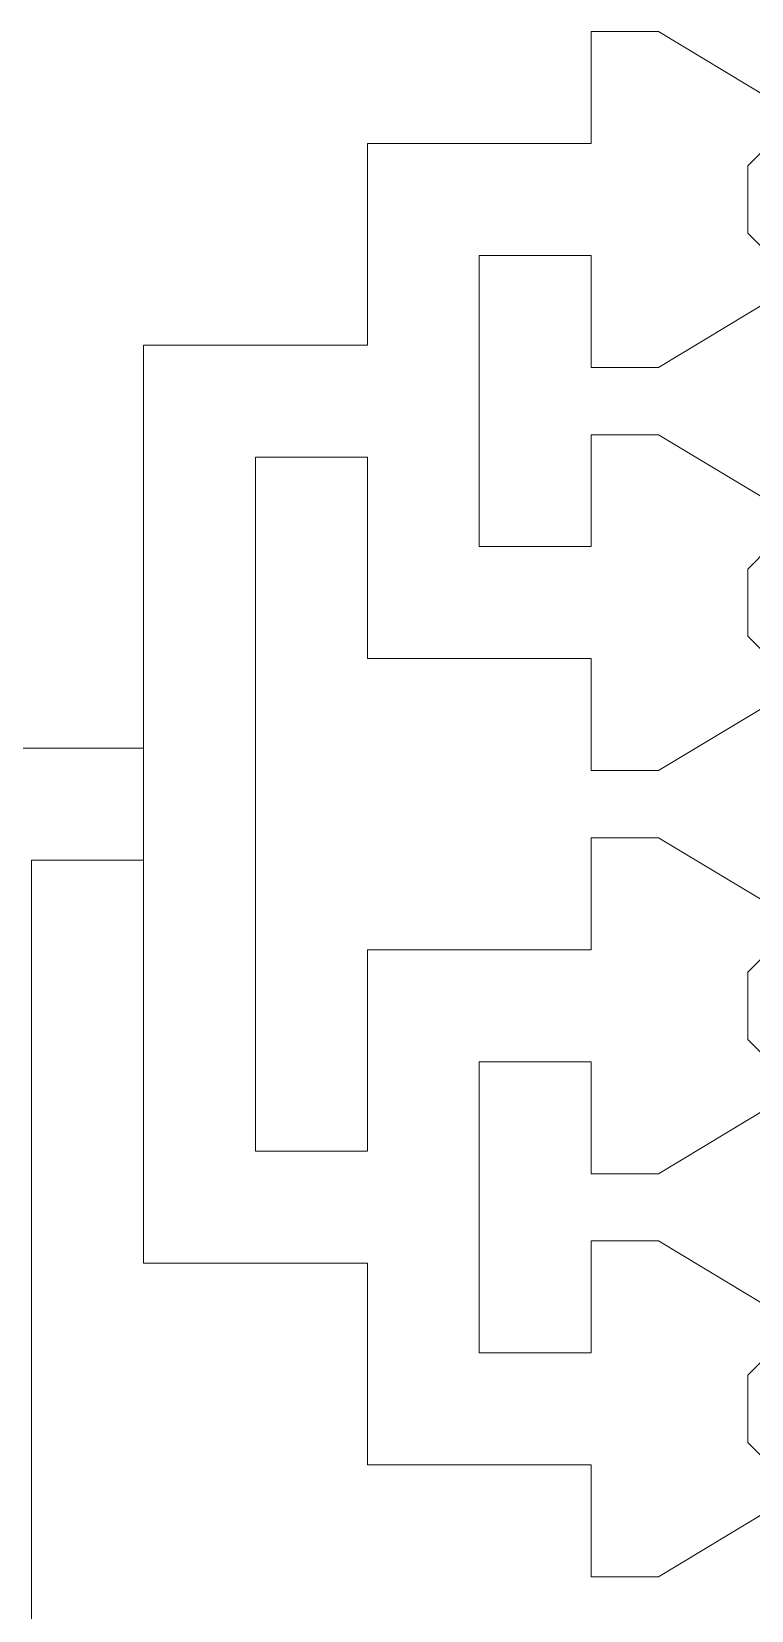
# Model space of a CAD drawing. Extents: x 1000 to 49000, y 2919 to 77300.
# Drawn here: x 37450 to 37772, y 66770 to 67475 of the extents above; entities that cross this region are included whole.
import ezdxf

# ---------------------------------------------------------------- set-up
doc = ezdxf.new("R2010")
doc.units = 13
doc.layers.add('Inner', color=4, linetype='Continuous', lineweight=0, true_color=0x00ffff)

msp = doc.modelspace()

# ---------------------------------------------------------------- linework, layer by layer
at = {"layer": 'Inner'}
for points in [[(37780, 66815), (37730, 66785), (37700, 66785), (37700, 66835), (37600, 66835), (37600, 66925), (37500, 66925), (37500, 67105), (37500, 67155), (37500, 67335), (37600, 67335), (37600, 67425), (37700, 67425), (37700, 67475), (37730, 67475), (37780, 67445)], [(37780, 67425), (37770, 67415), (37770, 67385), (37780, 67375)], [(37780, 67355), (37730, 67325), (37700, 67325), (37700, 67375), (37650, 67375), (37650, 67245), (37700, 67245), (37700, 67295), (37730, 67295), (37780, 67265)], [(37780, 67175), (37730, 67145), (37700, 67145), (37700, 67195), (37600, 67195), (37600, 67285), (37550, 67285), (37550, 66975), (37600, 66975), (37600, 67065), (37700, 67065), (37700, 67115), (37730, 67115), (37780, 67085)], [(37780, 67245), (37770, 67235), (37770, 67205), (37780, 67195)], [(37400, 66385), (37500, 66385), (37500, 66435), (37450, 66435), (37450, 67105), (37500, 67105), (37500, 67155), (37400, 67155)], [(37780, 67065), (37770, 67055), (37770, 67025), (37780, 67015)], [(37780, 66995), (37730, 66965), (37700, 66965), (37700, 67015), (37650, 67015), (37650, 66885), (37700, 66885), (37700, 66935), (37730, 66935), (37780, 66905)], [(37780, 66885), (37770, 66875), (37770, 66845), (37780, 66835)]]:
    msp.add_lwpolyline(points, dxfattribs=at)

doc.saveas('drawing.dxf')
